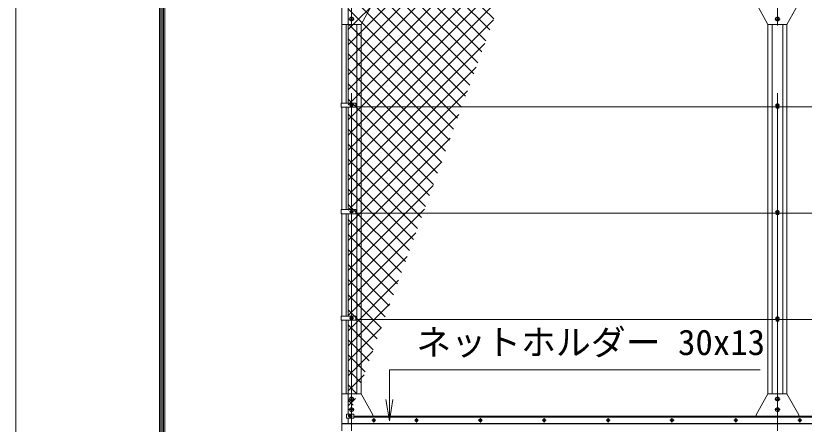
# Model space of a CAD drawing. Units: millimetres, scale not verified. Extents: x -10500 to 10500, y -7425 to 7425.
# Drawn here: x -10500 to -6797, y -2816 to -898 of the extents above; entities that cross this region are included whole.
import ezdxf
from ezdxf.enums import TextEntityAlignment as Align

# ---------------------------------------------------------------- set-up
doc = ezdxf.new("R2010")
doc.units = ezdxf.units.MM
doc.header["$LTSCALE"] = 50
doc.linetypes.add('USER1', pattern=[50.8, 31.75, -6.35, 6.35, -6.35])
for name, color, linetype, lineweight in [('0-0_D-STR3', 3, 'Continuous', 13), ('0-1_D-STR1', 1, 'Continuous', 18), ('0-2_D-BMK', 2, 'USER1', 13), ('0-4_D-STR-TXT', 7, 'Continuous', 9), ('0-5_D-STR2', 7, 'Continuous', 9), ('0-7_0', 7, 'Continuous', 9), ('0-B_D-TTL', 7, 'Continuous', 9)]:
    doc.layers.add(name, color=color, linetype=linetype, lineweight=lineweight)
doc.styles.add('ＭＳ ゴシック', font='')
doc.styles.get('ＭＳ ゴシック').set_extended_font_data('MS Gothic')

# ---------------------------------------------------------------- blocks, each defined once
blk = doc.blocks.new('_Open')
at = {"layer": '0-7_0'}
blk.add_line((-50, 8.33), (0, 0), dxfattribs=at)
blk.add_lwpolyline([(-50, -8.33), (0, 0), (-50, 0)], dxfattribs=at)

msp = doc.modelspace()

# ---------------------------------------------------------------- linework, layer by layer
at = {"layer": '0-0_D-STR3'}
for p, q in [((-8938.99, -842.43), (-8938.99, -1308.43)), ((-8877.99, -937.93), (-8822.99, -837.93)), ((-7022.99, -837.93), (-6967.99, -937.93)), ((-8922.99, -922.75), (-8931.49, -917.84)), ((-8914.49, -917.84), (-8922.99, -922.75)), ((-6922.99, -922.75), (-6931.49, -917.84)), ((-6914.49, -917.84), (-6922.99, -922.75)), ((-8967.99, -937.93), (-8941.99, -937.93)), ((-8935.99, -937.93), (-8877.99, -937.93)), ((-8971.74, -1308.43), (-8902.99, -1308.43)), ((-8971.74, -1308.43), (-8971.74, -1327.43)), ((-8971.74, -1327.43), (-8902.99, -1327.43)), ((-8938.99, -1327.43), (-8938.99, -1808.43)), ((-8922.99, -1310.42), (-8929.49, -1314.18)), ((-8929.49, -1314.18), (-8929.49, -1321.68)), ((-8929.49, -1321.68), (-8922.99, -1325.44)), ((-8916.49, -1314.18), (-8922.99, -1310.42)), ((-8922.99, -1325.44), (-8916.49, -1321.68)), ((-8916.49, -1321.68), (-8916.49, -1314.18)), ((-8902.99, -1308.43), (-8902.99, -1327.43)), ((-4172.99, -1324.68), (-8902.99, -1324.68)), ((-6922.99, -1310.42), (-6929.49, -1314.18)), ((-6929.49, -1314.18), (-6929.49, -1321.68)), ((-6929.49, -1321.68), (-6922.99, -1325.44)), ((-6929.24, -1321.83), (-6929.24, -1331.93)), ((-6929.24, -1331.93), (-6927.24, -1331.93)), ((-6927.24, -1322.98), (-6927.24, -1331.93)), ((-6916.49, -1314.18), (-6922.99, -1310.42)), ((-6922.99, -1325.44), (-6916.49, -1321.68)), ((-6918.74, -1322.98), (-6918.74, -1331.93)), ((-6918.74, -1331.93), (-6916.74, -1331.93)), ((-6916.74, -1321.83), (-6916.74, -1331.93)), ((-6916.49, -1321.68), (-6916.49, -1314.18)), ((-8971.74, -1808.43), (-8902.99, -1808.43)), ((-8971.74, -1808.43), (-8971.74, -1827.43)), ((-8922.99, -1810.42), (-8929.49, -1814.18)), ((-8929.49, -1814.18), (-8929.49, -1821.68)), ((-8916.49, -1814.18), (-8922.99, -1810.42)), ((-8916.49, -1821.68), (-8916.49, -1814.18)), ((-8902.99, -1808.43), (-8902.99, -1827.43)), ((-6922.99, -1810.42), (-6929.49, -1814.18)), ((-6929.49, -1814.18), (-6929.49, -1821.68)), ((-6916.49, -1814.18), (-6922.99, -1810.42)), ((-6916.49, -1821.68), (-6916.49, -1814.18)), ((-8971.74, -1827.43), (-8902.99, -1827.43)), ((-8939.04, -1827.43), (-8939.04, -2308.43)), ((-8929.49, -1821.68), (-8922.99, -1825.44)), ((-8922.99, -1825.44), (-8916.49, -1821.68)), ((-4191.53, -1824.68), (-8902.99, -1824.68)), ((-6929.49, -1821.68), (-6922.99, -1825.44)), ((-6929.24, -1821.83), (-6929.24, -1831.93)), ((-6929.24, -1831.93), (-6927.24, -1831.93)), ((-6927.24, -1822.98), (-6927.24, -1831.93)), ((-6922.99, -1825.44), (-6916.49, -1821.68)), ((-6918.74, -1822.98), (-6918.74, -1831.93)), ((-6918.74, -1831.93), (-6916.74, -1831.93)), ((-6916.74, -1821.83), (-6916.74, -1831.93)), ((-8971.74, -2308.43), (-8902.99, -2308.43)), ((-8971.74, -2308.43), (-8971.74, -2327.43)), ((-8971.74, -2327.43), (-8902.99, -2327.43)), ((-8938.99, -2327.43), (-8938.99, -2768.43)), ((-8922.99, -2310.42), (-8929.49, -2314.18)), ((-8929.49, -2314.18), (-8929.49, -2321.68)), ((-8929.49, -2321.68), (-8922.99, -2325.44)), ((-8916.49, -2314.18), (-8922.99, -2310.42)), ((-8922.99, -2325.44), (-8916.49, -2321.68)), ((-8916.49, -2321.68), (-8916.49, -2314.18)), ((-8902.99, -2308.43), (-8902.99, -2327.43)), ((-4172.99, -2324.68), (-8902.99, -2324.68)), ((-6922.99, -2310.42), (-6929.49, -2314.18)), ((-6929.49, -2314.18), (-6929.49, -2321.68)), ((-6929.49, -2321.68), (-6922.99, -2325.44)), ((-6929.24, -2321.83), (-6929.24, -2331.93)), ((-6929.24, -2331.93), (-6927.24, -2331.93)), ((-6927.24, -2322.98), (-6927.24, -2331.93)), ((-6916.49, -2314.18), (-6922.99, -2310.42)), ((-6922.99, -2325.44), (-6916.49, -2321.68)), ((-6918.74, -2322.98), (-6918.74, -2331.93)), ((-6918.74, -2331.93), (-6916.74, -2331.93)), ((-6916.74, -2321.83), (-6916.74, -2331.93)), ((-6916.49, -2321.68), (-6916.49, -2314.18)), ((-8967.99, -2672.93), (-8877.99, -2672.93)), ((-8967.99, -2817.93), (-8967.99, -2672.93)), ((-8922.99, -2688.12), (-8931.49, -2693.02)), ((-8914.49, -2693.02), (-8922.99, -2688.12)), ((-8877.99, -2672.93), (-8822.99, -2772.93)), ((-7022.99, -2772.93), (-6967.99, -2672.93)), ((-6922.99, -2688.12), (-6931.49, -2693.02)), ((-6914.49, -2693.02), (-6922.99, -2688.12)), ((-8922.99, -2738.12), (-8931.49, -2743.02)), ((-8914.49, -2743.02), (-8922.99, -2738.12)), ((-6922.99, -2738.12), (-6931.49, -2743.02)), ((-6914.49, -2743.02), (-6922.99, -2738.12)), ((-8946.19, -2768.43), (-8911.79, -2768.43)), ((-8946.19, -2787.43), (-8946.19, -2768.43)), ((-8935.49, -2774.18), (-8928.99, -2770.42)), ((-8935.49, -2781.68), (-8935.49, -2774.18)), ((-8928.99, -2770.42), (-8922.49, -2774.18)), ((-8922.49, -2774.18), (-8922.49, -2781.68)), ((-8911.79, -2787.43), (-8911.79, -2768.43)), ((-8822.99, -2777.93), (-8822.99, -2772.93)), ((-7022.99, -2777.93), (-7022.99, -2772.93)), ((-6822.99, -2777.93), (-6822.99, -2772.93)), ((-4172.99, -2812.93), (-8967.99, -2812.93)), ((-8946.19, -2787.43), (-8911.79, -2787.43)), ((-8938.99, -2787.43), (-8938.99, -2814.93)), ((-8928.99, -2785.44), (-8935.49, -2781.68)), ((-8922.49, -2781.68), (-8928.99, -2785.44)), ((-4172.99, -2782.93), (-8911.79, -2782.93))]:
    msp.add_line(p, q, dxfattribs=at)
for points in [[(-8822.99, -792.93), (-8967.99, -792.93), (-8967.99, -937.93)], [(-6967.99, -937.93), (-6877.99, -937.93), (-6822.99, -837.93)], [(-8931.49, -917.84), (-8931.49, -908.02), (-8922.99, -903.12)], [(-8922.99, -903.12), (-8914.49, -908.02), (-8914.49, -917.84)], [(-6931.49, -917.84), (-6931.49, -908.02), (-6922.99, -903.12)], [(-6922.99, -903.12), (-6914.49, -908.02), (-6914.49, -917.84)], [(-8931.49, -2693.02), (-8931.49, -2702.84), (-8922.99, -2707.75)], [(-8922.99, -2707.75), (-8914.49, -2702.84), (-8914.49, -2693.02)], [(-6967.99, -2672.93), (-6877.99, -2672.93), (-6822.99, -2772.93)], [(-6931.49, -2693.02), (-6931.49, -2702.84), (-6922.99, -2707.75)], [(-6922.99, -2707.75), (-6914.49, -2702.84), (-6914.49, -2693.02)], [(-8931.49, -2743.02), (-8931.49, -2752.84), (-8922.99, -2757.75)], [(-8922.99, -2757.75), (-8914.49, -2752.84), (-8914.49, -2743.02)], [(-6931.49, -2743.02), (-6931.49, -2752.84), (-6922.99, -2757.75)], [(-6922.99, -2757.75), (-6914.49, -2752.84), (-6914.49, -2743.02)]]:
    msp.add_lwpolyline(points, dxfattribs=at)
for points in [[(-8817.99, -2792.18), (-8822.97, -2795.06), (-8822.97, -2800.81), (-8817.99, -2803.68), (-8813.01, -2800.81), (-8813.01, -2795.06)], [(-8617.99, -2792.18), (-8622.97, -2795.06), (-8622.97, -2800.81), (-8617.99, -2803.68), (-8613.01, -2800.81), (-8613.01, -2795.06)], [(-8317.99, -2792.18), (-8322.97, -2795.06), (-8322.97, -2800.81), (-8317.99, -2803.68), (-8313.01, -2800.81), (-8313.01, -2795.06)], [(-8017.99, -2792.18), (-8022.97, -2795.06), (-8022.97, -2800.81), (-8017.99, -2803.68), (-8013.01, -2800.81), (-8013.01, -2795.06)], [(-7717.99, -2792.18), (-7722.97, -2795.06), (-7722.97, -2800.81), (-7717.99, -2803.68), (-7713.01, -2800.81), (-7713.01, -2795.06)], [(-7417.99, -2792.18), (-7422.97, -2795.06), (-7422.97, -2800.81), (-7417.99, -2803.68), (-7413.01, -2800.81), (-7413.01, -2795.06)], [(-7117.99, -2792.18), (-7122.97, -2795.06), (-7122.97, -2800.81), (-7117.99, -2803.68), (-7113.01, -2800.81), (-7113.01, -2795.06)], [(-6817.99, -2792.18), (-6822.97, -2795.06), (-6822.97, -2800.81), (-6817.99, -2803.68), (-6813.01, -2800.81), (-6813.01, -2795.06)]]:
    msp.add_lwpolyline(points, close=True, dxfattribs=at)
for centre, radius in [((-8922.99, -912.93), 8.25), ((-6922.99, -912.93), 8.25), ((-8922.99, -1317.93), 6.25), ((-6922.99, -1317.93), 6.25), ((-8922.99, -1817.93), 6.25), ((-6922.99, -1817.93), 6.25), ((-8922.99, -2317.93), 6.25), ((-6922.99, -2317.93), 6.25), ((-8922.99, -2697.93), 8.25), ((-6922.99, -2697.93), 8.25), ((-8922.99, -2747.93), 8.25), ((-6922.99, -2747.93), 8.25), ((-8928.99, -2777.93), 6.25), ((-8817.99, -2797.93), 6.5), ((-8817.99, -2797.93), 4.98), ((-8617.99, -2797.93), 6.5), ((-8617.99, -2797.93), 4.98), ((-8317.99, -2797.93), 6.5), ((-8317.99, -2797.93), 4.98), ((-8017.99, -2797.93), 6.5), ((-8017.99, -2797.93), 4.98), ((-7717.99, -2797.93), 6.5), ((-7717.99, -2797.93), 4.98), ((-7417.99, -2797.93), 6.5), ((-7417.99, -2797.93), 4.98), ((-7117.99, -2797.93), 6.5), ((-7117.99, -2797.93), 4.98), ((-6817.99, -2797.93), 6.5), ((-6817.99, -2797.93), 4.98)]:
    msp.add_circle(centre, radius, dxfattribs=at)
at = {"layer": '0-1_D-STR1'}
for p, q in [((-8967.99, -937.93), (-8967.99, -1308.43)), ((-8947.99, -937.93), (-8947.99, -1308.43)), ((-8897.99, -2672.93), (-8897.99, -937.93)), ((-8877.99, -2672.93), (-8877.99, -937.93)), ((-6967.99, -937.93), (-6967.99, -2672.93)), ((-6947.99, -937.93), (-6947.99, -2672.93)), ((-6897.99, -2672.93), (-6897.99, -937.93)), ((-6877.99, -2672.93), (-6877.99, -937.93)), ((-8967.99, -1327.43), (-8967.99, -1808.43)), ((-8947.99, -1327.43), (-8947.99, -1808.43)), ((-8967.99, -1827.43), (-8967.99, -2308.43)), ((-8947.99, -1827.43), (-8947.99, -2308.43)), ((-8967.99, -2327.43), (-8967.99, -2847.93)), ((-8947.99, -2327.43), (-8947.99, -2672.93)), ((-8911.79, -2777.93), (-4172.99, -2777.93)), ((-8967.99, -2814.93), (-4172.99, -2814.93))]:
    msp.add_line(p, q, dxfattribs=at)
at = {"layer": '0-2_D-BMK'}
for p, q in [((-8922.99, -2847.93), (-8922.99, 2338.56)), ((-6922.99, -2847.93), (-6922.99, 2338.56)), ((-8910.24, -912.93), (-8935.74, -912.93)), ((-6910.24, -912.93), (-6935.74, -912.93)), ((-8912.99, -1317.93), (-8932.99, -1317.93)), ((-6912.99, -1317.93), (-6932.99, -1317.93)), ((-8912.99, -1817.93), (-8932.99, -1817.93)), ((-6912.99, -1817.93), (-6932.99, -1817.93)), ((-8912.99, -2317.93), (-8932.99, -2317.93)), ((-6912.99, -2317.93), (-6932.99, -2317.93)), ((-8910.24, -2697.93), (-8935.74, -2697.93)), ((-6910.24, -2697.93), (-6935.74, -2697.93)), ((-8910.24, -2747.93), (-8935.74, -2747.93)), ((-8928.99, -2787.93), (-8928.99, -2767.93)), ((-6910.24, -2747.93), (-6935.74, -2747.93)), ((-8918.99, -2777.93), (-8938.99, -2777.93)), ((-8808.32, -2797.93), (-8827.66, -2797.93)), ((-8817.99, -2788.26), (-8817.99, -2807.6)), ((-8608.32, -2797.93), (-8627.66, -2797.93)), ((-8617.99, -2788.26), (-8617.99, -2807.6)), ((-8308.32, -2797.93), (-8327.66, -2797.93)), ((-8317.99, -2788.26), (-8317.99, -2807.6)), ((-8008.32, -2797.93), (-8027.66, -2797.93)), ((-8017.99, -2788.26), (-8017.99, -2807.6)), ((-7708.32, -2797.93), (-7727.66, -2797.93)), ((-7717.99, -2788.26), (-7717.99, -2807.6)), ((-7408.32, -2797.93), (-7427.66, -2797.93)), ((-7417.99, -2788.26), (-7417.99, -2807.6)), ((-7108.32, -2797.93), (-7127.66, -2797.93)), ((-7117.99, -2788.26), (-7117.99, -2807.6)), ((-6808.32, -2797.93), (-6827.66, -2797.93)), ((-6817.99, -2788.26), (-6817.99, -2807.6))]:
    msp.add_line(p, q, dxfattribs=at)
at = {"layer": '0-4_D-STR-TXT'}
msp.add_lwpolyline([(-7004.29, -2561.61), (-8745.18, -2561.61), (-8745.18, -2798.9)], dxfattribs=at)
at = {"layer": '0-5_D-STR2'}
for p, q in [((-8938.99, -962.79), (-7892.71, 83.48)), ((-8938.99, -1033.5), (-7933.18, -27.69)), ((-8938.99, -1104.21), (-7973.64, -138.87)), ((-8255.01, -911.92), (-8938.99, -227.95)), ((-8938.99, -1174.92), (-8014.1, -250.04)), ((-8273.88, -963.76), (-8938.99, -298.66)), ((-8938.99, -1245.63), (-8054.57, -361.22)), ((-8292.75, -1015.61), (-8938.99, -369.37)), ((-8311.62, -1067.45), (-8938.99, -440.08)), ((-8938.99, -1316.35), (-8095.03, -472.39)), ((-8330.49, -1119.29), (-8938.99, -510.79)), ((-8349.35, -1171.13), (-8938.99, -581.5)), ((-8938.99, -1387.06), (-8135.5, -583.57)), ((-8368.22, -1222.97), (-8938.99, -652.21)), ((-8938.99, -1457.77), (-8175.96, -694.74)), ((-8387.09, -1274.82), (-8938.99, -722.92)), ((-8405.96, -1326.66), (-8938.99, -793.63)), ((-8938.99, -1528.48), (-8216.43, -805.92)), ((-8424.83, -1378.5), (-8938.99, -864.34)), ((-8938.99, -1599.19), (-8256.89, -917.09)), ((-8443.7, -1430.34), (-8938.99, -935.05)), ((-8462.57, -1482.18), (-8938.99, -1005.76)), ((-8938.99, -1669.9), (-8297.36, -1028.27)), ((-8481.44, -1534.02), (-8938.99, -1076.47)), ((-8938.99, -1740.61), (-8337.82, -1139.44)), ((-8500.31, -1585.87), (-8938.99, -1147.18)), ((-8519.17, -1637.71), (-8938.99, -1217.89)), ((-8938.99, -1811.32), (-8378.28, -1250.62)), ((-8538.04, -1689.55), (-8938.99, -1288.61)), ((-8556.91, -1741.39), (-8938.99, -1359.32)), ((-8938.99, -1882.03), (-8418.75, -1361.79)), ((-8575.78, -1793.23), (-8938.99, -1430.03)), ((-8938.99, -1952.74), (-8459.21, -1472.97)), ((-8594.65, -1845.08), (-8938.99, -1500.74)), ((-8613.52, -1896.92), (-8938.99, -1571.45)), ((-8938.99, -2023.45), (-8499.68, -1584.14)), ((-8632.39, -1948.76), (-8938.99, -1642.16)), ((-8938.99, -2094.16), (-8540.14, -1695.32)), ((-8651.26, -2000.6), (-8938.99, -1712.87)), ((-8670.13, -2052.44), (-8938.99, -1783.58)), ((-8938.99, -2164.87), (-8580.61, -1806.49)), ((-8688.99, -2104.28), (-8938.99, -1854.29)), ((-8938.99, -2235.58), (-8621.07, -1917.67)), ((-8707.86, -2156.13), (-8938.99, -1925)), ((-8726.73, -2207.97), (-8938.99, -1995.71)), ((-8938.99, -2306.29), (-8661.54, -2028.84)), ((-8745.6, -2259.81), (-8938.99, -2066.42)), ((-8764.47, -2311.65), (-8938.99, -2137.13)), ((-8938.99, -2377.01), (-8702, -2140.02)), ((-8783.34, -2363.49), (-8938.99, -2207.84)), ((-8938.99, -2447.72), (-8742.46, -2251.19)), ((-8802.21, -2415.34), (-8938.99, -2278.55)), ((-8821.08, -2467.18), (-8938.99, -2349.27)), ((-8938.99, -2518.43), (-8782.93, -2362.37)), ((-8839.95, -2519.02), (-8938.99, -2419.98)), ((-8938.99, -2589.14), (-8823.39, -2473.54)), ((-8858.81, -2570.86), (-8938.99, -2490.69)), ((-8877.68, -2622.7), (-8938.99, -2561.4)), ((-8938.99, -2659.85), (-8863.86, -2584.72)), ((-8896.55, -2674.54), (-8938.99, -2632.11)), ((-8938.99, -2730.56), (-8904.32, -2695.89)), ((-8915.42, -2726.39), (-8938.99, -2702.82)), ((-8934.29, -2778.23), (-8938.99, -2773.53))]:
    msp.add_line(p, q, dxfattribs=at)
at = {"layer": '0-B_D-TTL', "color": 2, "lineweight": 18}
msp.add_lwpolyline([(-10500, 7425), (10500, 7425), (10500, -7425), (-10500, -7425)], close=True, dxfattribs=at)
at = {"layer": '0-B_D-TTL'}
for points in [[(-9825, 6875), (9825, 6875), (9825, -6875), (-9825, -6875)], [(-9818.75, 6868.75), (9818.75, 6868.75), (9818.75, -6868.75), (-9818.75, -6868.75)], [(-9812.5, 6862.5), (9812.5, 6862.5), (9812.5, -6862.5), (-9812.5, -6862.5)], [(-9806.25, 6856.25), (9806.25, 6856.25), (9806.25, -6856.25), (-9806.25, -6856.25)], [(-9800, 6850), (9800, 6850), (9800, -6850), (-9800, -6850)]]:
    msp.add_lwpolyline(points, close=True, dxfattribs=at)

# ---------------------------------------------------------------- block references
at = {"layer": '0-4_D-STR-TXT', "xscale": 2, "yscale": 2, "rotation": 270}
msp.add_blockref('_Open', (-8745.18, -2800.9), dxfattribs=at)

# ---------------------------------------------------------------- texts
at = {"layer": '0-4_D-STR-TXT', "style": 'ＭＳ ゴシック'}
msp.add_text('ネットホルダー 30x13', height=120.2, dxfattribs=at).set_placement((-8619.14, -2527.6), align=Align.BOTTOM_LEFT)

doc.saveas('drawing.dxf')
